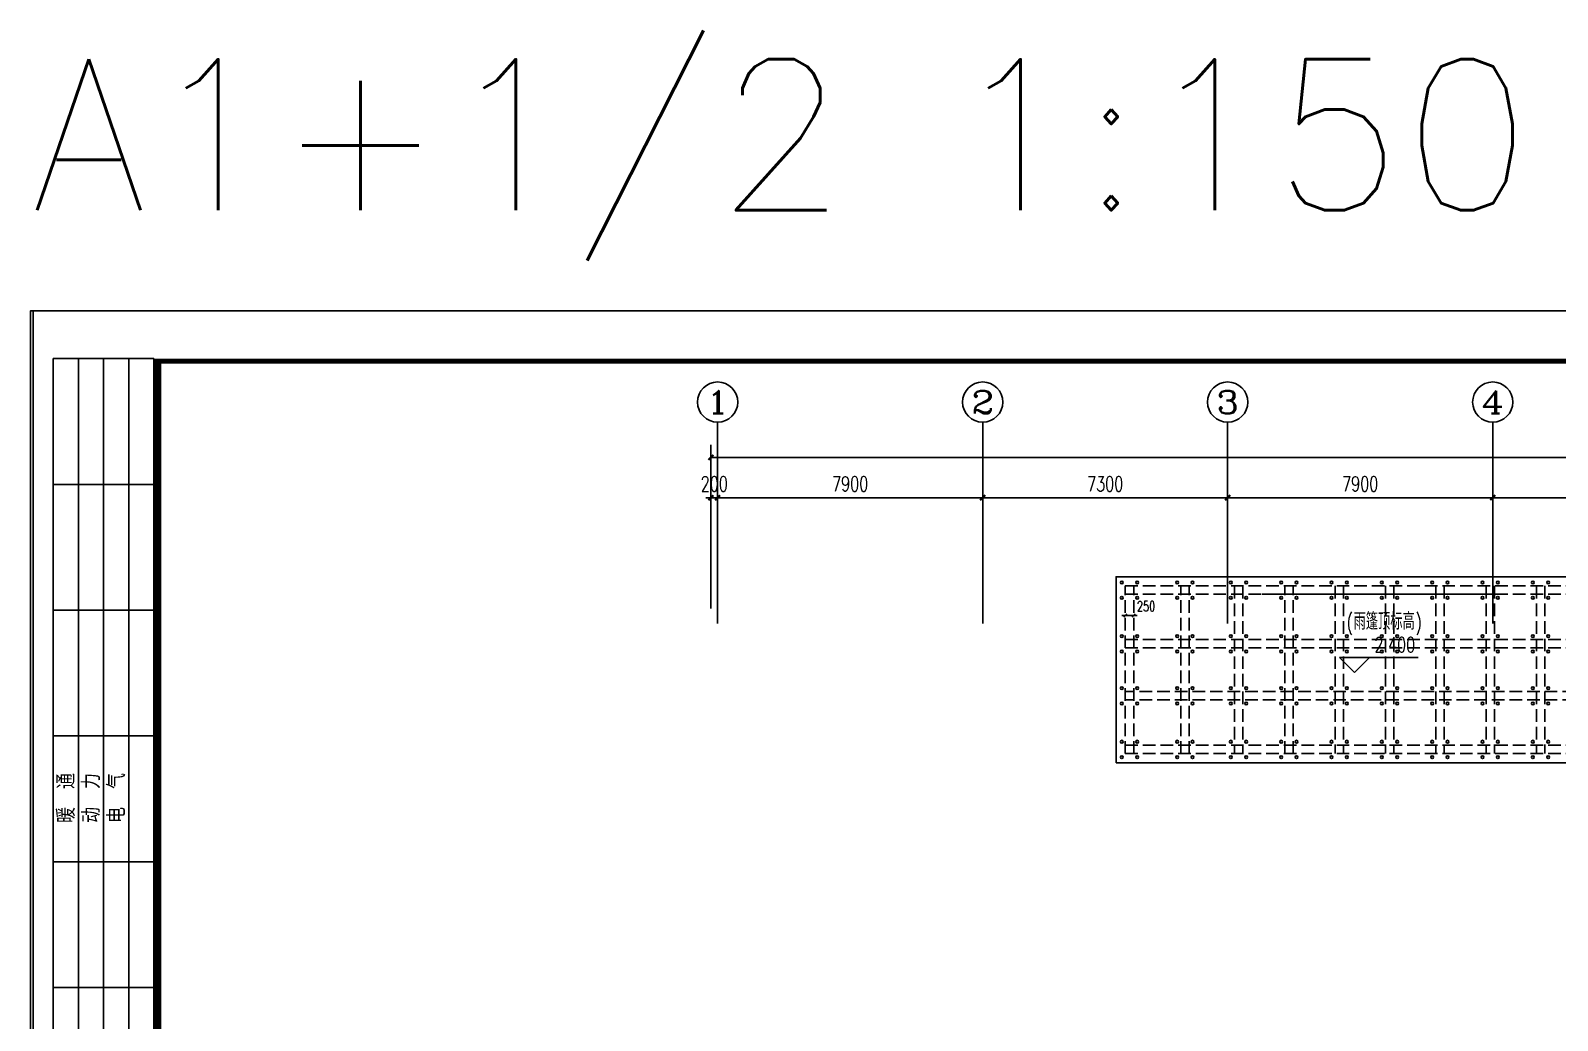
# Model space of a CAD drawing. Extents: x 1398449 to 2142961, y 256969 to 1032940.
# Drawn here: x 1498714 to 1544220, y 731663 to 761178 of the extents above; entities that cross this region are included whole.
import ezdxf
from ezdxf.enums import TextEntityAlignment as Align

# ---------------------------------------------------------------- set-up
doc = ezdxf.new("R2010")
doc.units = 0
doc.header["$LTSCALE"] = 1500
doc.header["$PDSIZE"] = 50
doc.linetypes.add('__DASH', pattern=[0.35, 0.25, -0.1])
for name, color, linetype in [('1-建筑底图', 8, 'Continuous'), ('AXIS_TEXT', 7, 'Continuous'), ('BTTK', 7, 'Continuous'), ('PUB_TITLE', 4, 'Continuous'), ('党校-主楼（一期）参照$0$PUB_TITLE', 7, 'Continuous')]:
    doc.layers.add(name, color=color, linetype=linetype)
doc.layers.add('yichutu', color=7, linetype='Continuous', true_color=0xffffff, plot=False)
doc.styles.add('_TCH_AXIS', font='COMPLEX', dxfattribs={"bigfont": 'GBCBIG'})
doc.styles.add('_TCH_DIM', font='SIMPLEX', dxfattribs={"bigfont": 'GBCBIG'})
doc.styles.add('_TCH_DIM_T3', font='SIMPLEX', dxfattribs={"width": 0.705882, "bigfont": 'GBCBIG'})
doc.styles.add('_TEL_DIM', font='SIMPLEX', dxfattribs={"width": 0.8, "height": 3.5, "bigfont": 'HZTXT'})
doc.styles.add('COMPLEX', font='COMPLEX')
doc.styles.add('HZ(TK)', font='geniso.shx', dxfattribs={"width": 0.9, "bigfont": 'hztxt.shx'})
doc.styles.get("Standard").update_dxf_attribs({"font": 'gbeitc.shx', "bigfont": 'gbcbig.shx'})
doc.linetypes.add('JIEDI', pattern='A,1.25,-0.25,0.25,-0.25,0.625,["/",Standard,S=0.6,R=0,X=0,Y=-0.3],0.625,-0.25,0.25,-0.25', length=4)
doc.dimstyles.new('_TCH_ARCH&&100', dxfattribs={"dimtxt": 297.5, "dimasz": 100, "dimexe": 250, "dimexo": 300, "dimgap": 126.25, "dimtad": 1, "dimdec": 0, "dimzin": 0, "dimdsep": 46, "dimtxsty": '_TCH_DIM_T3', "dimblk": 'ARCHTICK', "dimcen": 0.09, "dimclrt": 7, "dimazin": 2, "dimtfac": 1, "dimtdec": 0, "dimtix": 1, "dimtmove": 2, "dimatfit": 3, "dimfxl": 1, "dimtolj": 1, "dimtzin": 0, "dimarcsym": 0})
doc.dimstyles.new('_TCH_ARCH&&150', dxfattribs={"dimtxt": 446.25, "dimasz": 150, "dimexe": 375, "dimexo": 450, "dimgap": 189.375, "dimtad": 1, "dimdec": 0, "dimzin": 0, "dimdsep": 46, "dimtxsty": '_TCH_DIM_T3', "dimblk": 'ARCHTICK', "dimcen": 0.09, "dimclrt": 7, "dimazin": 2, "dimtfac": 1, "dimtdec": 0, "dimtix": 1, "dimtmove": 2, "dimatfit": 3, "dimfxl": 1, "dimtolj": 1, "dimtzin": 0, "dimarcsym": 0})

# ---------------------------------------------------------------- blocks, each defined once
blk = doc.blocks.new('_AXISO')
blk.add_circle((0, 0), 0.5)
at = {"layer": 'AXIS_TEXT', "style": 'COMPLEX', "width": 1.041667}
blk.add_attdef('A', text='', height=0.56, dxfattribs=at).set_placement((-0.25, -0.28), (0.25, -0.28), align=Align.FIT)
blk = doc.blocks.new('_ArchTick')
at = {"color": 0, "linetype": 'ByBlock', "const_width": 0.4}
blk.add_lwpolyline([(-0.5, -0.5), (0.5, 0.5)], dxfattribs=at)
blk = doc.blocks.new('*D120')
at = {"layer": '1-建筑底图', "color": 0, "lineweight": -2, "transparency": 16777216}
for p, q in [((1518991, 743950), (1518991, 748825)), ((1658191, 743950), (1658191, 748825)), ((1518991, 748450), (1658191, 748450))]:
    blk.add_line(p, q, dxfattribs=at)
at = {"layer": 'Defpoints', "color": 0}
for p in [(1658191, 748450), (1518991, 743500), (1658191, 743500)]:
    blk.add_point(p, dxfattribs=at)
at = {"layer": '1-建筑底图', "color": 0, "lineweight": -2, "transparency": 16777216, "xscale": 150, "yscale": 150, "zscale": 150, "rotation": 180}
blk.add_blockref('_ArchTick', (1518991, 748450), dxfattribs=at)
at = {"layer": '1-建筑底图', "color": 0, "lineweight": -2, "transparency": 16777216, "xscale": 150, "yscale": 150, "zscale": 150}
blk.add_blockref('_ArchTick', (1658191, 748450), dxfattribs=at)
at = {"layer": '1-建筑底图', "color": 7, "transparency": 16777216, "insert": (1588591, 748862), "char_height": 446.2, "attachment_point": 5, "style": '_TCH_DIM_T3'}
blk.add_mtext('\\A1;139200', dxfattribs=at)
blk = doc.blocks.new('*D121')
at = {"layer": '1-建筑底图', "color": 0, "lineweight": -2, "transparency": 16777216}
for p, q in [((1518991, 747250), (1518841, 747250)), ((1518991, 743950), (1518991, 747625)), ((1518991, 747250), (1519191, 747250)), ((1519191, 743950), (1519191, 747625)), ((1519191, 747250), (1519341, 747250))]:
    blk.add_line(p, q, dxfattribs=at)
at = {"layer": 'Defpoints', "color": 0}
for p in [(1519191, 747250), (1518991, 743500), (1519191, 743500)]:
    blk.add_point(p, dxfattribs=at)
at = {"layer": '1-建筑底图', "color": 0, "lineweight": -2, "transparency": 16777216, "xscale": 150, "yscale": 150, "zscale": 150}
blk.add_blockref('_ArchTick', (1518991, 747250), dxfattribs=at)
at = {"layer": '1-建筑底图', "color": 0, "lineweight": -2, "transparency": 16777216, "xscale": 150, "yscale": 150, "zscale": 150, "rotation": 180}
blk.add_blockref('_ArchTick', (1519191, 747250), dxfattribs=at)
at = {"layer": '1-建筑底图', "color": 7, "transparency": 16777216, "insert": (1519091, 747662), "char_height": 446.2, "attachment_point": 5, "style": '_TCH_DIM_T3'}
blk.add_mtext('\\A1;200', dxfattribs=at)
blk = doc.blocks.new('*D122')
at = {"layer": '1-建筑底图', "color": 0, "lineweight": -2, "transparency": 16777216}
for p, q in [((1519191, 743950), (1519191, 747625)), ((1519191, 747250), (1527091, 747250)), ((1527091, 743950), (1527091, 747625))]:
    blk.add_line(p, q, dxfattribs=at)
at = {"layer": 'Defpoints', "color": 0}
for p in [(1527091, 747250), (1519191, 743500), (1527091, 743500)]:
    blk.add_point(p, dxfattribs=at)
at = {"layer": '1-建筑底图', "color": 0, "lineweight": -2, "transparency": 16777216, "xscale": 150, "yscale": 150, "zscale": 150, "rotation": 180}
blk.add_blockref('_ArchTick', (1519191, 747250), dxfattribs=at)
at = {"layer": '1-建筑底图', "color": 0, "lineweight": -2, "transparency": 16777216, "xscale": 150, "yscale": 150, "zscale": 150}
blk.add_blockref('_ArchTick', (1527091, 747250), dxfattribs=at)
at = {"layer": '1-建筑底图', "color": 7, "transparency": 16777216, "insert": (1523141, 747662), "char_height": 446.2, "attachment_point": 5, "style": '_TCH_DIM_T3'}
blk.add_mtext('\\A1;7900', dxfattribs=at)
blk = doc.blocks.new('*D123')
at = {"layer": '1-建筑底图', "color": 0, "lineweight": -2, "transparency": 16777216}
for p, q in [((1527091, 743950), (1527091, 747625)), ((1527091, 747250), (1534391, 747250)), ((1534391, 743950), (1534391, 747625))]:
    blk.add_line(p, q, dxfattribs=at)
at = {"layer": 'Defpoints', "color": 0}
for p in [(1534391, 747250), (1527091, 743500), (1534391, 743500)]:
    blk.add_point(p, dxfattribs=at)
at = {"layer": '1-建筑底图', "color": 0, "lineweight": -2, "transparency": 16777216, "xscale": 150, "yscale": 150, "zscale": 150, "rotation": 180}
blk.add_blockref('_ArchTick', (1527091, 747250), dxfattribs=at)
at = {"layer": '1-建筑底图', "color": 0, "lineweight": -2, "transparency": 16777216, "xscale": 150, "yscale": 150, "zscale": 150}
blk.add_blockref('_ArchTick', (1534391, 747250), dxfattribs=at)
at = {"layer": '1-建筑底图', "color": 7, "transparency": 16777216, "insert": (1530741, 747662), "char_height": 446.2, "attachment_point": 5, "style": '_TCH_DIM_T3'}
blk.add_mtext('\\A1;7300', dxfattribs=at)
blk = doc.blocks.new('*D124')
at = {"layer": '1-建筑底图', "color": 0, "lineweight": -2, "transparency": 16777216}
for p, q in [((1534391, 743950), (1534391, 747625)), ((1534391, 747250), (1542291, 747250)), ((1542291, 743950), (1542291, 747625))]:
    blk.add_line(p, q, dxfattribs=at)
at = {"layer": 'Defpoints', "color": 0}
for p in [(1542291, 747250), (1534391, 743500), (1542291, 743500)]:
    blk.add_point(p, dxfattribs=at)
at = {"layer": '1-建筑底图', "color": 0, "lineweight": -2, "transparency": 16777216, "xscale": 150, "yscale": 150, "zscale": 150, "rotation": 180}
blk.add_blockref('_ArchTick', (1534391, 747250), dxfattribs=at)
at = {"layer": '1-建筑底图', "color": 0, "lineweight": -2, "transparency": 16777216, "xscale": 150, "yscale": 150, "zscale": 150}
blk.add_blockref('_ArchTick', (1542291, 747250), dxfattribs=at)
at = {"layer": '1-建筑底图', "color": 7, "transparency": 16777216, "insert": (1538341, 747662), "char_height": 446.2, "attachment_point": 5, "style": '_TCH_DIM_T3'}
blk.add_mtext('\\A1;7900', dxfattribs=at)
blk = doc.blocks.new('*D125')
at = {"layer": '1-建筑底图', "color": 0, "lineweight": -2, "transparency": 16777216}
for p, q in [((1542291, 743950), (1542291, 747625)), ((1542291, 747250), (1550491, 747250)), ((1550491, 743950), (1550491, 747625))]:
    blk.add_line(p, q, dxfattribs=at)
at = {"layer": 'Defpoints', "color": 0}
for p in [(1550491, 747250), (1542291, 743500), (1550491, 743500)]:
    blk.add_point(p, dxfattribs=at)
at = {"layer": '1-建筑底图', "color": 0, "lineweight": -2, "transparency": 16777216, "xscale": 150, "yscale": 150, "zscale": 150, "rotation": 180}
blk.add_blockref('_ArchTick', (1542291, 747250), dxfattribs=at)
at = {"layer": '1-建筑底图', "color": 0, "lineweight": -2, "transparency": 16777216, "xscale": 150, "yscale": 150, "zscale": 150}
blk.add_blockref('_ArchTick', (1550491, 747250), dxfattribs=at)
at = {"layer": '1-建筑底图', "color": 7, "transparency": 16777216, "insert": (1546391, 747662), "char_height": 446.2, "attachment_point": 5, "style": '_TCH_DIM_T3'}
blk.add_mtext('\\A1;8200', dxfattribs=at)
blk = doc.blocks.new('*D168')
at = {"layer": '1-建筑底图', "color": 0, "lineweight": -2, "transparency": 16777216}
for p, q in [((1531341, 743737), (1531241, 743737)), ((1531341, 743737), (1531591, 743737)), ((1531591, 743737), (1531691, 743737)), ((1531341, 743537), (1531341, 743487)), ((1531591, 743537), (1531591, 743487))]:
    blk.add_line(p, q, dxfattribs=at)
at = {"layer": 'Defpoints', "color": 0}
for p in [(1531341, 743837), (1531591, 743837), (1531591, 743737)]:
    blk.add_point(p, dxfattribs=at)
at = {"layer": '1-建筑底图', "color": 0, "lineweight": -2, "transparency": 16777216, "xscale": 100, "yscale": 100, "zscale": 100}
blk.add_blockref('_ArchTick', (1531341, 743737), dxfattribs=at)
at = {"layer": '1-建筑底图', "color": 0, "lineweight": -2, "transparency": 16777216, "xscale": 100, "yscale": 100, "zscale": 100, "rotation": 180}
blk.add_blockref('_ArchTick', (1531591, 743737), dxfattribs=at)
at = {"layer": '1-建筑底图', "color": 7, "transparency": 16777216, "insert": (1531961, 744012), "char_height": 297.5, "attachment_point": 5, "style": '_TCH_DIM_T3'}
blk.add_mtext('\\A1;250', dxfattribs=at)
blk = doc.blocks.new('vhtemplate_2020年新竖式图框_A1_1_2', base_point=(-420.5, 0))
at = {"layer": 'PUB_TITLE'}
for p, q in [((-416, 384.5), (-416, 584.5)), ((-416, 584.5), (-396, 584.5)), ((-411, 584.5), (-411, 384.5)), ((-406, 584.5), (-406, 384.5)), ((-401, 584.5), (-401, 384.5)), ((-396, 584.5), (-396, 384.5)), ((-396, 559.5), (-416, 559.5)), ((-396, 534.5), (-416, 534.5)), ((-396, 509.5), (-416, 509.5)), ((-396, 484.5), (-416, 484.5)), ((-396, 459.5), (-416, 459.5))]:
    blk.add_line(p, q, dxfattribs=at)
at = {"layer": 'PUB_TITLE', "color": 7}
blk.add_lwpolyline([(-420.5, 594), (841, 594), (841, 0), (-420.5, 0)], close=True, dxfattribs=at)
at = {"layer": 'PUB_TITLE', "const_width": 1}
blk.add_lwpolyline([(-395.5, 10), (831, 10), (831, 584), (-395.5, 584)], close=True, dxfattribs=at)
at = {"layer": 'BTTK', "color": 4, "style": 'HZ(TK)', "width": 0.9}
for tag, p in [('合作单位', (796, 511.5)), ('建设单位', (796, 209.5)), ('工程名称', (796, 176.5)), ('子项名称', (806, 160)), ('图纸名称', (796, 141))]:
    blk.add_attdef(tag, text='', height=3.5, dxfattribs=at).set_placement(p, align=Align.MIDDLE_CENTER)
for tag, p in [('注册证书号', (808.5, 309.01)), ('注册印章号', (808.5, 301.01)), ('设计号', (806, 193)), ('图别', (789.75, 34)), ('图号', (822.25, 34)), ('版本号', (789.75, 26)), ('日期', (822.25, 26))]:
    blk.add_attdef(tag, text='', height=3.5, dxfattribs=at).set_placement(p, align=Align.MIDDLE)
at = {"layer": 'PUB_TITLE', "style": 'HZ(TK)', "width": 0.9}
for s, p in [('暖  通', (-411.68, 492.22)), ('动  力', (-406.68, 492.22)), ('电  气', (-401.68, 492.22))]:
    blk.add_text(s, height=3.5, rotation=90, dxfattribs=at).set_placement(p)
blk = doc.blocks.new('yct-1261-594-189225-89100-150-1004.0')
at = {"layer": 'yichutu', "color": 7, "true_color": 0xffffff}
blk.add_lwpolyline([(0, 0), (0, 89100), (189225, 89100), (189225, 0)], close=True, dxfattribs=at)
at = {"layer": 'yichutu', "color": 7, "true_color": 0xffffff, "style": '_TEL_DIM'}
blk.add_text('A1+1/2 1:150', height=4500, dxfattribs=at).set_placement((0, 92100))
blk = doc.blocks.new('1-二层建筑底图')
at = {"layer": '1-建筑底图'}
for p, q in [((1519191, 743500), (1519191, 749500)), ((1527091, 743500), (1527091, 749500)), ((1534391, 743500), (1534391, 749500)), ((1542291, 743500), (1542291, 749500)), ((1535422.8, 744369.3), (1542444.8, 744369.3)), ((1538172.3, 742035.6), (1537722.3, 742485.6)), ((1537722.3, 742485.6), (1540069.8, 742485.6)), ((1538172.3, 742035.6), (1538622.3, 742485.6))]:
    blk.add_line(p, q, dxfattribs=at)
at = {"layer": '1-建筑底图', "linetype": '__DASH'}
for p, q in [((1531341, 739619.3), (1531341, 744619.3)), ((1531341, 744619.3), (1567841, 744619.3)), ((1531591, 739619.3), (1531591, 744619.3)), ((1532991, 739619.3), (1532991, 744619.3)), ((1533241, 739619.3), (1533241, 744619.3)), ((1534591, 744619.3), (1534591, 739619.3)), ((1534841, 744619.3), (1534841, 739619.3)), ((1536091, 739619.3), (1536091, 744619.3)), ((1536341, 739619.3), (1536341, 744619.3)), ((1537591, 744619.3), (1537591, 739619.3)), ((1537841, 744619.3), (1537841, 739619.3)), ((1539091, 744619.3), (1539091, 739619.3)), ((1539341, 744619.3), (1539341, 739619.3)), ((1540591, 744619.3), (1540591, 739619.3)), ((1540841, 744619.3), (1540841, 739619.3)), ((1542091, 744619.3), (1542091, 739619.3)), ((1542341, 744619.3), (1542341, 739619.3)), ((1543591, 744619.3), (1543591, 739619.3)), ((1543841, 744619.3), (1543841, 739619.3)), ((1531341, 744369.3), (1567841, 744369.3)), ((1531341, 743019.3), (1567841, 743019.3)), ((1531341, 742769.3), (1567841, 742769.3)), ((1567841, 741469.3), (1531341, 741469.3)), ((1567841, 741219.3), (1531341, 741219.3)), ((1531341, 739869.3), (1567841, 739869.3)), ((1531341, 739619.3), (1567841, 739619.3))]:
    blk.add_line(p, q, dxfattribs=at)
at = {"layer": '1-建筑底图'}
blk.add_lwpolyline([(1531066, 739344.3), (1568116, 739344.3), (1568116, 744894.3), (1531066, 744894.3)], close=True, dxfattribs=at)
for centre in [(1531236.8, 744723.5), (1531695.1, 744723.5), (1532886.8, 744723.5), (1533345.1, 744723.5), (1534486.8, 744723.5), (1534945.1, 744723.5), (1535986.8, 744723.5), (1536445.1, 744723.5), (1537486.8, 744723.5), (1537945.1, 744723.5), (1538986.8, 744723.5), (1539445.1, 744723.5), (1540486.8, 744723.5), (1540945.1, 744723.5), (1541986.8, 744723.5), (1542445.1, 744723.5), (1543486.8, 744723.5), (1543945.1, 744723.5), (1531236.8, 744265.2), (1531695.1, 744265.2), (1532886.8, 744265.2), (1533345.1, 744265.2), (1534486.8, 744265.2), (1534945.1, 744265.2), (1535986.8, 744265.2), (1536445.1, 744265.2), (1537486.8, 744265.2), (1537945.1, 744265.2), (1538986.8, 744265.2), (1539445.1, 744265.2), (1540486.8, 744265.2), (1540945.1, 744265.2), (1541986.8, 744265.2), (1542445.1, 744265.2), (1543486.8, 744265.2), (1543945.1, 744265.2), (1531236.8, 743123.5), (1531695.1, 743123.5), (1532886.8, 743123.5), (1533345.1, 743123.5), (1534486.8, 743123.5), (1534945.1, 743123.5), (1535986.8, 743123.5), (1536445.1, 743123.5), (1537486.8, 743123.5), (1537945.1, 743123.5), (1538986.8, 743123.5), (1539445.1, 743123.5), (1540486.8, 743123.5), (1540945.1, 743123.5), (1541986.8, 743123.5), (1542445.1, 743123.5), (1543486.8, 743123.5), (1543945.1, 743123.5), (1531236.8, 742665.2), (1531695.1, 742665.2), (1532886.8, 742665.2), (1533345.1, 742665.2), (1534486.8, 742665.2), (1534945.1, 742665.2), (1535986.8, 742665.2), (1536445.1, 742665.2), (1537486.8, 742665.2), (1537945.1, 742665.2), (1538986.8, 742665.2), (1539445.1, 742665.2), (1540486.8, 742665.2), (1540945.1, 742665.2), (1541986.8, 742665.2), (1542445.1, 742665.2), (1543486.8, 742665.2), (1543945.1, 742665.2), (1531236.8, 741573.5), (1531695.1, 741573.5), (1532886.8, 741573.5), (1533345.1, 741573.5), (1534486.8, 741573.5), (1534945.1, 741573.5), (1535986.8, 741573.5), (1536445.1, 741573.5), (1537486.8, 741573.5), (1537945.1, 741573.5), (1538986.8, 741573.5), (1539445.1, 741573.5), (1540486.8, 741573.5), (1540945.1, 741573.5), (1541986.8, 741573.5), (1542445.1, 741573.5), (1543486.8, 741573.5), (1543945.1, 741573.5), (1531236.8, 741115.2), (1531695.1, 741115.2), (1532886.8, 741115.2), (1533345.1, 741115.2), (1534486.8, 741115.2), (1534945.1, 741115.2), (1535986.8, 741115.2), (1536445.1, 741115.2), (1537486.8, 741115.2), (1537945.1, 741115.2), (1538986.8, 741115.2), (1539445.1, 741115.2), (1540486.8, 741115.2), (1540945.1, 741115.2), (1541986.8, 741115.2), (1542445.1, 741115.2), (1543486.8, 741115.2), (1543945.1, 741115.2), (1531236.8, 739973.5), (1531695.1, 739973.5), (1532886.8, 739973.5), (1533345.1, 739973.5), (1534486.8, 739973.5), (1534945.1, 739973.5), (1535986.8, 739973.5), (1536445.1, 739973.5), (1537486.8, 739973.5), (1537945.1, 739973.5), (1538986.8, 739973.5), (1539445.1, 739973.5), (1540486.8, 739973.5), (1540945.1, 739973.5), (1541986.8, 739973.5), (1542445.1, 739973.5), (1543486.8, 739973.5), (1543945.1, 739973.5), (1531236.8, 739515.2), (1531695.1, 739515.2), (1532886.8, 739515.2), (1533345.1, 739515.2), (1534486.8, 739515.2), (1534945.1, 739515.2), (1535986.8, 739515.2), (1536445.1, 739515.2), (1537486.8, 739515.2), (1537945.1, 739515.2), (1538986.8, 739515.2), (1539445.1, 739515.2), (1540486.8, 739515.2), (1540945.1, 739515.2), (1541986.8, 739515.2), (1542445.1, 739515.2), (1543486.8, 739515.2), (1543945.1, 739515.2)]:
    blk.add_circle(centre, 41.7, dxfattribs=at)
ref = blk.add_blockref('_AXISO', (1519191, 750100), dxfattribs=dict(at, xscale=1200, yscale=1200, zscale=1200))
ref.add_attrib('A', '1', dxfattribs={"layer": 'AXIS_TEXT', "height": 678.8, "style": '_TCH_AXIS', "width": 2.333333}).set_placement((1518851.6, 749760.6), (1519530.4, 749760.6), align=Align.FIT)
ref = blk.add_blockref('_AXISO', (1527091, 750100), dxfattribs=dict(at, xscale=1200, yscale=1200, zscale=1200))
ref.add_attrib('A', '2', dxfattribs={"layer": 'AXIS_TEXT', "height": 678.8, "style": '_TCH_AXIS', "width": 1.5}).set_placement((1526751.6, 749760.6), (1527430.4, 749760.6), align=Align.FIT)
ref = blk.add_blockref('_AXISO', (1534391, 750100), dxfattribs=dict(at, xscale=1200, yscale=1200, zscale=1200))
ref.add_attrib('A', '3', dxfattribs={"layer": 'AXIS_TEXT', "height": 678.8, "style": '_TCH_AXIS', "width": 1.5}).set_placement((1534051.6, 749760.6), (1534730.4, 749760.6), align=Align.FIT)
ref = blk.add_blockref('_AXISO', (1542291, 750100), dxfattribs=dict(at, xscale=1200, yscale=1200, zscale=1200))
ref.add_attrib('A', '4', dxfattribs={"layer": 'AXIS_TEXT', "height": 678.8, "style": '_TCH_AXIS', "width": 1.3125}).set_placement((1541951.6, 749760.6), (1542630.4, 749760.6), align=Align.FIT)
at = {"layer": '1-建筑底图', "style": '_TCH_DIM', "width": 0.705882}
for s, height, p in [('(', 446.2, (1537933.9, 743311.2)), (')', 446.2, (1539987, 743311.2)), ('2.400', 446.25, (1538764.8, 742643.1))]:
    blk.add_text(s, height=height, dxfattribs=at).set_placement(p)
at = {"layer": '1-建筑底图', "style": '_TCH_DIM'}
blk.add_text('雨篷顶标高', height=506.38, dxfattribs=at).set_placement((1538143.9, 743311.2))
at = {"layer": '1-建筑底图'}
for p1, p2, distance, picture, middle in [((1518991, 743500), (1658191, 743500), 4950, '*D120', (1588591, 748862.5)), ((1518991, 743500), (1519191, 743500), 3750, '*D121', (1519091, 747662.5)), ((1519191, 743500), (1527091, 743500), 3750, '*D122', (1523141, 747662.5)), ((1527091, 743500), (1534391, 743500), 3750, '*D123', (1530741, 747662.5)), ((1534391, 743500), (1542291, 743500), 3750, '*D124', (1538341, 747662.5)), ((1542291, 743500), (1550491, 743500), 3750, '*D125', (1546391, 747662.5))]:
    dim = blk.add_aligned_dim(p1=p1, p2=p2, distance=distance, dimstyle='_TCH_ARCH&&150', dxfattribs=at)
    dim.commit()
    dim.dimension.update_dxf_attribs({"geometry": picture, "text_midpoint": middle})
dim = blk.add_linear_dim(base=(1531591, 743737.1), p1=(1531341, 743836.6), p2=(1531591, 743836.6), angle=360, dimstyle='_TCH_ARCH&&100', dxfattribs=at)
dim.commit()
dim.dimension.update_dxf_attribs({"geometry": '*D168', "text_midpoint": (1531961, 744012.1), "dimtype": 161})

msp = doc.modelspace()

# ---------------------------------------------------------------- linework, layer by layer
at = {"layer": '党校-主楼（一期）参照$0$PUB_TITLE'}
msp.add_lwpolyline([(1498789.3, 663721.2), (1687939.3, 663721.2), (1687939.3, 752821.2), (1498789.3, 752821.2)], close=True, dxfattribs=at)
at = {"layer": '党校-主楼（一期）参照$0$PUB_TITLE', "const_width": 150}
msp.add_lwpolyline([(1502539.3, 665221.2), (1686439.3, 665221.2), (1686439.3, 751321.2), (1502539.3, 751321.2)], close=True, dxfattribs=at)

# ---------------------------------------------------------------- block references
at = {"xscale": 150, "yscale": 150, "zscale": 150}
msp.add_blockref('vhtemplate_2020年新竖式图框_A1_1_2', (1498714.3, 663721.2), dxfattribs=at)
at = {"layer": '1-建筑底图', "linetype": 'JIEDI'}
msp.add_blockref('1-二层建筑底图', (0, 0), dxfattribs=at)
at = {"layer": 'yichutu'}
msp.add_blockref('yct-1261-594-189225-89100-150-1004.0', (1498714.3, 663721.2), dxfattribs=at)

doc.saveas('drawing.dxf')
